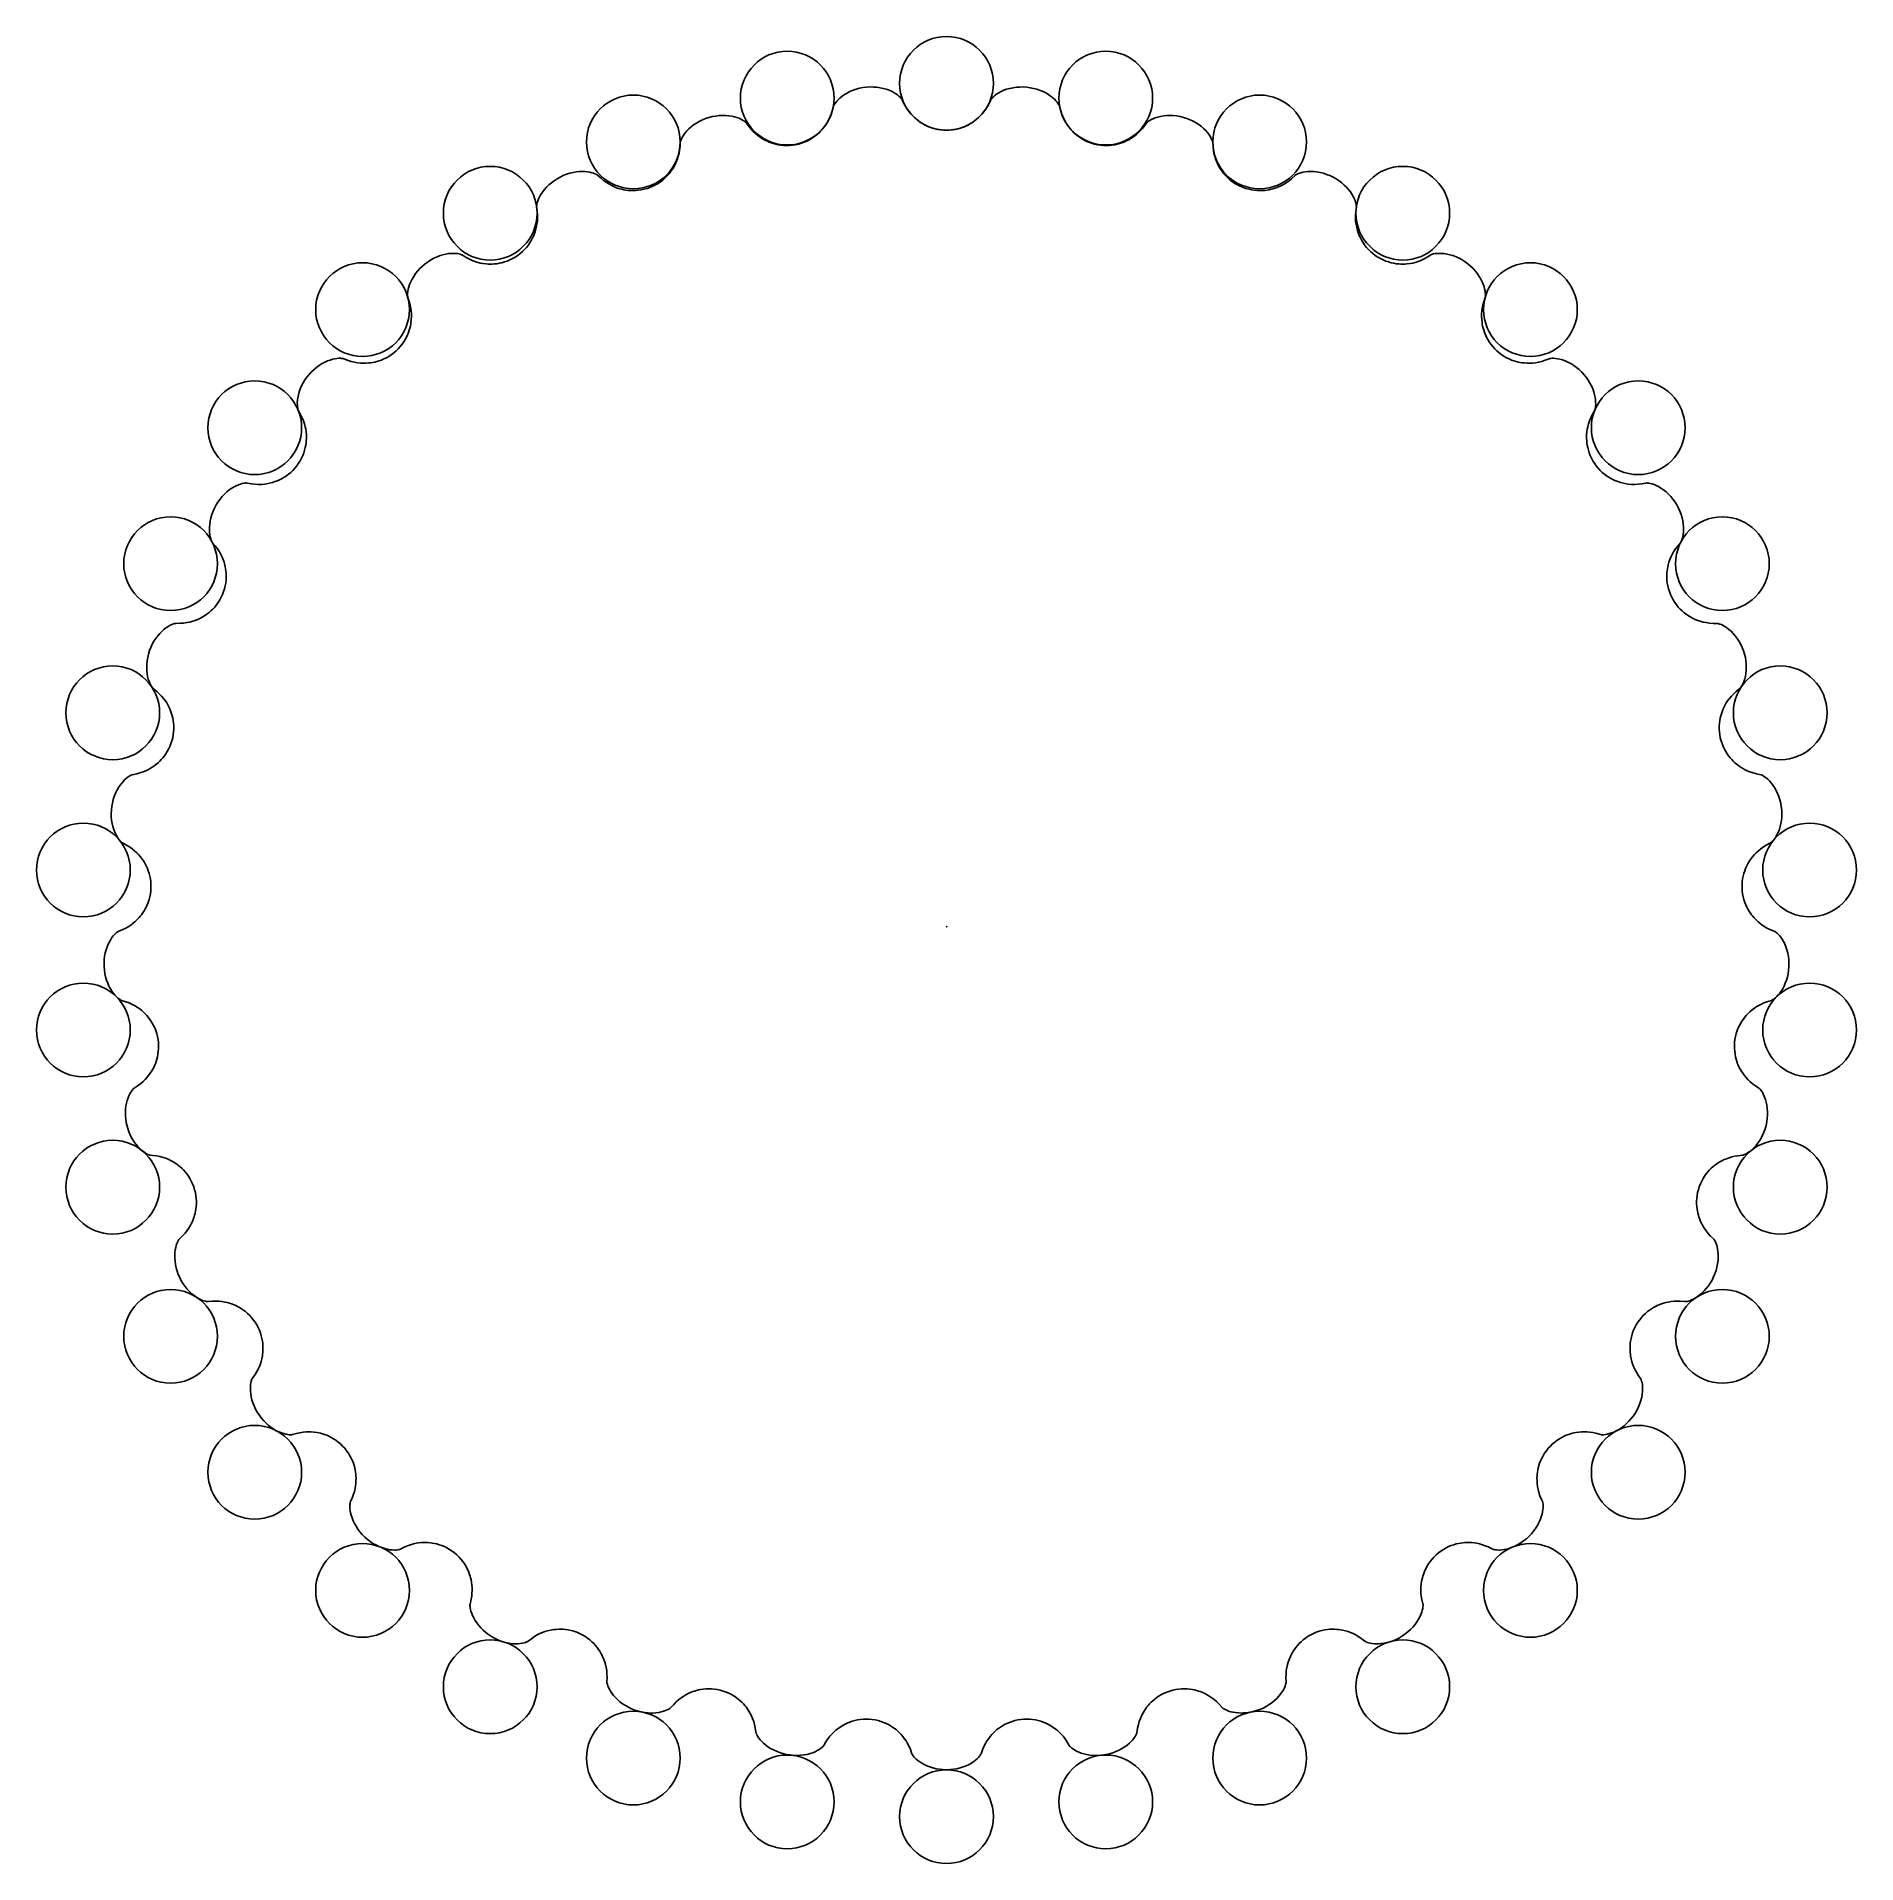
# Model space of a CAD drawing. Header units: millimetres. Extents: x -38.8 to 38.8, y -39 to 39.
import ezdxf

# ---------------------------------------------------------------- set-up
doc = ezdxf.new("R2010")
doc.units = ezdxf.units.MM
doc.layers.add('cam', color=7, linetype='Continuous')
doc.layers.add('pins', color=7, linetype='Continuous')

msp = doc.modelspace()

# ---------------------------------------------------------------- linework, layer by layer
at = {"layer": 'cam'}
msp.add_lwpolyline([(0, 35), (0.13, 35.004), (0.259, 35.017), (0.384, 35.037), (0.505, 35.064), (0.619, 35.098), (0.726, 35.136), (0.826, 35.178), (0.919, 35.222), (1.003, 35.269), (1.081, 35.316), (1.151, 35.363), (1.215, 35.409), (1.273, 35.455), (1.373, 35.542), (1.454, 35.622), (1.52, 35.695), (1.598, 35.79), (1.673, 35.895), (1.747, 36.012), (1.819, 36.146), (1.892, 36.304), (1.896, 36.312), (1.909, 36.331), (1.931, 36.36), (1.966, 36.399), (2.014, 36.445), (2.075, 36.496), (2.149, 36.549), (2.235, 36.602), (2.333, 36.654), (2.444, 36.704), (2.566, 36.748), (2.699, 36.786), (2.84, 36.815), (2.981, 36.835), (3.127, 36.845), (3.276, 36.846), (3.426, 36.837), (3.574, 36.817), (3.72, 36.788), (3.861, 36.75), (3.996, 36.703), (4.123, 36.649), (4.241, 36.59), (4.348, 36.526), (4.445, 36.46), (4.53, 36.393), (4.603, 36.328), (4.667, 36.262), (4.718, 36.202), (4.757, 36.149), (4.785, 36.105), (4.804, 36.071), (4.816, 36.046), (4.821, 36.032), (4.824, 36.024), (4.875, 35.823), (4.918, 35.69), (4.962, 35.579), (5.016, 35.461), (5.075, 35.352), (5.127, 35.267), (5.193, 35.173), (5.275, 35.068), (5.323, 35.012), (5.378, 34.954), (5.439, 34.894), (5.507, 34.834), (5.582, 34.772), (5.665, 34.711), (5.756, 34.651), (5.855, 34.594), (5.961, 34.54), (6.075, 34.491), (6.194, 34.447), (6.319, 34.411), (6.446, 34.383), (6.575, 34.364), (6.704, 34.352), (6.83, 34.349), (6.953, 34.354), (7.071, 34.366), (7.183, 34.383), (7.289, 34.406), (7.387, 34.433), (7.479, 34.462), (7.563, 34.494), (7.64, 34.527), (7.711, 34.56), (7.776, 34.594), (7.89, 34.661), (7.984, 34.724), (8.096, 34.81), (8.182, 34.885), (8.285, 34.987), (8.376, 35.089), (8.482, 35.228), (8.538, 35.307), (8.543, 35.313), (8.557, 35.328), (8.582, 35.351), (8.621, 35.381), (8.674, 35.416), (8.74, 35.454), (8.821, 35.493), (8.912, 35.529), (9.016, 35.562), (9.132, 35.591), (9.258, 35.613), (9.394, 35.626), (9.537, 35.631), (9.678, 35.626), (9.823, 35.61), (9.97, 35.585), (10.115, 35.55), (10.258, 35.504), (10.397, 35.45), (10.529, 35.387), (10.655, 35.317), (10.771, 35.242), (10.878, 35.162), (10.974, 35.079), (11.059, 34.996), (11.132, 34.914), (11.194, 34.834), (11.246, 34.757), (11.287, 34.686), (11.318, 34.625), (11.339, 34.574), (11.352, 34.534), (11.36, 34.506), (11.364, 34.488), (11.365, 34.48), (11.377, 34.27), (11.394, 34.131), (11.417, 34.012), (11.448, 33.886), (11.486, 33.767), (11.522, 33.673), (11.568, 33.567), (11.63, 33.448), (11.668, 33.384), (11.711, 33.317), (11.76, 33.246), (11.815, 33.173), (11.878, 33.099), (11.949, 33.023), (12.028, 32.947), (12.115, 32.872), (12.21, 32.799), (12.313, 32.729), (12.423, 32.665), (12.538, 32.607), (12.659, 32.556), (12.782, 32.513), (12.906, 32.478), (13.029, 32.452), (13.151, 32.434), (13.268, 32.424), (13.381, 32.421), (13.489, 32.423), (13.59, 32.431), (13.685, 32.443), (13.773, 32.459), (13.855, 32.477), (13.93, 32.496), (14.064, 32.539), (14.176, 32.584), (14.272, 32.627), (14.387, 32.689), (14.503, 32.76), (14.622, 32.845), (14.737, 32.94), (14.877, 33.072), (14.885, 33.079), (14.904, 33.091), (14.937, 33.11), (14.982, 33.133), (15.044, 33.158), (15.119, 33.182), (15.209, 33.204), (15.308, 33.222), (15.418, 33.233), (15.54, 33.238), (15.67, 33.233), (15.807, 33.219), (15.949, 33.194), (16.087, 33.16), (16.227, 33.115), (16.365, 33.06), (16.5, 32.996), (16.631, 32.922), (16.755, 32.841), (16.872, 32.753), (16.98, 32.66), (17.078, 32.563), (17.165, 32.464), (17.241, 32.365), (17.306, 32.267), (17.36, 32.174), (17.404, 32.085), (17.438, 32.001), (17.463, 31.927), (17.48, 31.863), (17.49, 31.812), (17.494, 31.773), (17.496, 31.746), (17.496, 31.73), (17.495, 31.723), (17.468, 31.515), (17.458, 31.374), (17.458, 31.252), (17.465, 31.121), (17.48, 30.996), (17.498, 30.897), (17.524, 30.784), (17.563, 30.655), (17.588, 30.584), (17.618, 30.509), (17.653, 30.431), (17.695, 30.348), (17.743, 30.263), (17.799, 30.175), (17.863, 30.085), (17.935, 29.995), (18.015, 29.905), (18.104, 29.818), (18.2, 29.734), (18.303, 29.656), (18.412, 29.584), (18.525, 29.519), (18.64, 29.462), (18.757, 29.414), (18.872, 29.374), (18.986, 29.342), (19.096, 29.319), (19.201, 29.302), (19.302, 29.291), (19.396, 29.285), (19.485, 29.284), (19.569, 29.286), (19.646, 29.292), (19.784, 29.309), (19.902, 29.331), (20.003, 29.356), (20.128, 29.394), (20.254, 29.442), (20.386, 29.503), (20.516, 29.574), (20.678, 29.677), (20.687, 29.682), (20.708, 29.691), (20.744, 29.703), (20.793, 29.717), (20.859, 29.73), (20.937, 29.739), (21.029, 29.744), (21.129, 29.742), (21.24, 29.733), (21.36, 29.714), (21.487, 29.685), (21.619, 29.645), (21.754, 29.594), (21.883, 29.534), (22.012, 29.464), (22.137, 29.384), (22.258, 29.295), (22.372, 29.198), (22.479, 29.094), (22.577, 28.986), (22.665, 28.874), (22.743, 28.76), (22.81, 28.646), (22.866, 28.534), (22.911, 28.427), (22.946, 28.324), (22.972, 28.23), (22.99, 28.14), (23, 28.062), (23.005, 27.997), (23.005, 27.945), (23.002, 27.906), (22.999, 27.879), (22.996, 27.864), (22.994, 27.856), (22.93, 27.668), (22.895, 27.538), (22.867, 27.399), (22.85, 27.268), (22.841, 27.142), (22.84, 27.041), (22.845, 26.924), (22.859, 26.789), (22.87, 26.714), (22.886, 26.634), (22.906, 26.55), (22.932, 26.461), (22.964, 26.367), (23.002, 26.27), (23.049, 26.17), (23.103, 26.067), (23.166, 25.964), (23.237, 25.862), (23.317, 25.762), (23.404, 25.666), (23.497, 25.575), (23.597, 25.49), (23.7, 25.413), (23.805, 25.345), (23.911, 25.285), (24.016, 25.233), (24.119, 25.189), (24.219, 25.153), (24.315, 25.124), (24.407, 25.101), (24.494, 25.084), (24.575, 25.071), (24.652, 25.062), (24.79, 25.053), (24.91, 25.053), (25.013, 25.058), (25.141, 25.072), (25.274, 25.096), (25.414, 25.131), (25.554, 25.176), (25.732, 25.245), (25.742, 25.248), (25.764, 25.253), (25.801, 25.259), (25.852, 25.263), (25.919, 25.263), (25.998, 25.258), (26.089, 25.245), (26.187, 25.224), (26.295, 25.194), (26.409, 25.152), (26.528, 25.1), (26.65, 25.036), (26.772, 24.96), (26.888, 24.876), (27.001, 24.783), (27.109, 24.681), (27.211, 24.57), (27.305, 24.454), (27.39, 24.332), (27.466, 24.207), (27.531, 24.08), (27.586, 23.954), (27.63, 23.829), (27.664, 23.709), (27.688, 23.595), (27.703, 23.488), (27.71, 23.39), (27.711, 23.299), (27.706, 23.22), (27.698, 23.155), (27.688, 23.104), (27.678, 23.066), (27.67, 23.041), (27.664, 23.026), (27.661, 23.019), (27.562, 22.845), (27.503, 22.724), (27.449, 22.592), (27.407, 22.466), (27.375, 22.343), (27.354, 22.243), (27.337, 22.126), (27.326, 21.99), (27.323, 21.914), (27.324, 21.832), (27.328, 21.745), (27.337, 21.652), (27.351, 21.554), (27.371, 21.451), (27.398, 21.343), (27.433, 21.232), (27.476, 21.119), (27.527, 21.005), (27.587, 20.891), (27.655, 20.781), (27.731, 20.674), (27.813, 20.573), (27.9, 20.479), (27.99, 20.392), (28.083, 20.314), (28.177, 20.244), (28.27, 20.182), (28.361, 20.129), (28.449, 20.083), (28.535, 20.043), (28.616, 20.01), (28.693, 19.982), (28.766, 19.959), (28.9, 19.925), (29.016, 19.903), (29.118, 19.889), (29.246, 19.879), (29.38, 19.877), (29.523, 19.885), (29.679, 19.904), (29.855, 19.937), (29.865, 19.939), (29.887, 19.939), (29.925, 19.938), (29.975, 19.932), (30.04, 19.92), (30.115, 19.9), (30.203, 19.871), (30.295, 19.832), (30.394, 19.782), (30.499, 19.721), (30.606, 19.647), (30.713, 19.561), (30.819, 19.464), (30.917, 19.36), (31.011, 19.248), (31.098, 19.127), (31.177, 19), (31.247, 18.868), (31.308, 18.732), (31.359, 18.595), (31.4, 18.458), (31.43, 18.323), (31.45, 18.193), (31.461, 18.068), (31.463, 17.951), (31.458, 17.842), (31.447, 17.745), (31.431, 17.655), (31.412, 17.578), (31.391, 17.515), (31.372, 17.466), (31.355, 17.43), (31.341, 17.406), (31.333, 17.393), (31.328, 17.387), (31.198, 17.233), (31.117, 17.125), (31.038, 17.005), (30.973, 16.888), (30.918, 16.772), (30.879, 16.677), (30.84, 16.565), (30.803, 16.433), (30.786, 16.358), (30.771, 16.277), (30.759, 16.19), (30.751, 16.097), (30.746, 15.997), (30.747, 15.891), (30.754, 15.78), (30.768, 15.664), (30.789, 15.544), (30.819, 15.422), (30.857, 15.3), (30.904, 15.179), (30.958, 15.06), (31.02, 14.946), (31.088, 14.837), (31.161, 14.736), (31.238, 14.642), (31.317, 14.556), (31.396, 14.479), (31.476, 14.41), (31.554, 14.348), (31.63, 14.294), (31.703, 14.247), (31.774, 14.206), (31.841, 14.17), (31.964, 14.112), (32.074, 14.068), (32.171, 14.036), (32.294, 14.002), (32.424, 13.976), (32.565, 13.956), (32.721, 13.946), (32.899, 13.945), (32.91, 13.944), (32.932, 13.941), (32.968, 13.932), (33.016, 13.917), (33.078, 13.893), (33.148, 13.859), (33.228, 13.814), (33.312, 13.758), (33.4, 13.69), (33.491, 13.61), (33.582, 13.518), (33.671, 13.413), (33.757, 13.297), (33.834, 13.177), (33.904, 13.049), (33.966, 12.914), (34.02, 12.774), (34.064, 12.631), (34.099, 12.486), (34.123, 12.342), (34.136, 12.2), (34.141, 12.062), (34.136, 11.93), (34.123, 11.805), (34.103, 11.689), (34.077, 11.584), (34.048, 11.49), (34.015, 11.405), (33.981, 11.333), (33.949, 11.276), (33.921, 11.231), (33.897, 11.2), (33.88, 11.179), (33.869, 11.167), (33.863, 11.162), (33.705, 11.035), (33.605, 10.944), (33.504, 10.84), (33.418, 10.737), (33.341, 10.633), (33.285, 10.546), (33.225, 10.442), (33.164, 10.318), (33.133, 10.247), (33.104, 10.17), (33.076, 10.086), (33.05, 9.996), (33.027, 9.898), (33.008, 9.793), (32.994, 9.682), (32.986, 9.565), (32.986, 9.443), (32.992, 9.318), (33.007, 9.19), (33.031, 9.062), (33.063, 8.935), (33.103, 8.812), (33.15, 8.693), (33.203, 8.58), (33.26, 8.474), (33.322, 8.376), (33.386, 8.286), (33.451, 8.203), (33.516, 8.129), (33.58, 8.062), (33.643, 8.003), (33.704, 7.949), (33.763, 7.902), (33.873, 7.822), (33.972, 7.759), (34.06, 7.71), (34.174, 7.654), (34.296, 7.604), (34.431, 7.559), (34.58, 7.519), (34.755, 7.485), (34.764, 7.482), (34.785, 7.475), (34.818, 7.46), (34.864, 7.435), (34.92, 7.4), (34.983, 7.353), (35.053, 7.293), (35.125, 7.223), (35.198, 7.14), (35.272, 7.044), (35.344, 6.935), (35.412, 6.816), (35.474, 6.686), (35.527, 6.553), (35.572, 6.414), (35.608, 6.27), (35.634, 6.122), (35.65, 5.973), (35.656, 5.825), (35.652, 5.678), (35.639, 5.536), (35.617, 5.4), (35.587, 5.271), (35.551, 5.152), (35.509, 5.042), (35.464, 4.943), (35.418, 4.857), (35.369, 4.779), (35.323, 4.715), (35.28, 4.665), (35.244, 4.627), (35.215, 4.6), (35.194, 4.583), (35.181, 4.574), (35.174, 4.569), (34.994, 4.475), (34.878, 4.403), (34.759, 4.319), (34.654, 4.234), (34.559, 4.146), (34.487, 4.071), (34.408, 3.979), (34.324, 3.868), (34.281, 3.804), (34.237, 3.733), (34.194, 3.655), (34.151, 3.57), (34.11, 3.478), (34.072, 3.378), (34.038, 3.271), (34.009, 3.157), (33.985, 3.037), (33.969, 2.912), (33.96, 2.784), (33.96, 2.653), (33.968, 2.523), (33.985, 2.394), (34.009, 2.269), (34.04, 2.149), (34.077, 2.034), (34.12, 1.927), (34.165, 1.827), (34.214, 1.735), (34.264, 1.65), (34.314, 1.573), (34.365, 1.503), (34.415, 1.44), (34.463, 1.382), (34.556, 1.284), (34.641, 1.205), (34.718, 1.14), (34.819, 1.065), (34.928, 0.993), (35.051, 0.923), (35.19, 0.857), (35.354, 0.79), (35.362, 0.786), (35.382, 0.775), (35.412, 0.754), (35.452, 0.721), (35.5, 0.675), (35.553, 0.617), (35.611, 0.545), (35.668, 0.463), (35.724, 0.367), (35.779, 0.259), (35.829, 0.139), (35.873, 0.008), (35.909, -0.131), (35.936, -0.271), (35.954, -0.416), (35.961, -0.565), (35.959, -0.715), (35.947, -0.864), (35.925, -1.011), (35.893, -1.154), (35.853, -1.291), (35.806, -1.42), (35.752, -1.541), (35.694, -1.652), (35.632, -1.752), (35.569, -1.84), (35.507, -1.916), (35.445, -1.983), (35.387, -2.037), (35.336, -2.078), (35.293, -2.109), (35.26, -2.13), (35.236, -2.143), (35.222, -2.149), (35.214, -2.152), (35.019, -2.211), (34.89, -2.26), (34.782, -2.307), (34.669, -2.366), (34.565, -2.428), (34.484, -2.483), (34.394, -2.55), (34.295, -2.635), (34.242, -2.684), (34.187, -2.74), (34.13, -2.802), (34.073, -2.87), (34.015, -2.946), (33.958, -3.03), (33.902, -3.122), (33.848, -3.221), (33.798, -3.328), (33.753, -3.442), (33.714, -3.562), (33.682, -3.687), (33.657, -3.815), (33.642, -3.945), (33.634, -4.074), (33.635, -4.202), (33.644, -4.325), (33.659, -4.444), (33.681, -4.557), (33.707, -4.663), (33.737, -4.762), (33.771, -4.854), (33.806, -4.939), (33.842, -5.017), (33.879, -5.088), (33.916, -5.152), (33.988, -5.265), (34.057, -5.359), (34.12, -5.436), (34.204, -5.528), (34.298, -5.619), (34.405, -5.71), (34.528, -5.801), (34.675, -5.897), (34.683, -5.902), (34.7, -5.917), (34.725, -5.944), (34.759, -5.984), (34.798, -6.038), (34.839, -6.105), (34.881, -6.186), (34.922, -6.278), (34.959, -6.383), (34.992, -6.5), (35.019, -6.627), (35.037, -6.763), (35.046, -6.907), (35.046, -7.05), (35.036, -7.196), (35.015, -7.343), (34.985, -7.49), (34.944, -7.634), (34.895, -7.774), (34.837, -7.908), (34.771, -8.035), (34.7, -8.153), (34.625, -8.262), (34.546, -8.359), (34.467, -8.446), (34.389, -8.52), (34.313, -8.583), (34.24, -8.637), (34.173, -8.679), (34.115, -8.71), (34.067, -8.732), (34.03, -8.746), (34.004, -8.754), (33.989, -8.758), (33.981, -8.759), (33.777, -8.781), (33.641, -8.804), (33.525, -8.831), (33.403, -8.867), (33.288, -8.909), (33.198, -8.948), (33.096, -8.998), (32.982, -9.063), (32.92, -9.102), (32.855, -9.147), (32.788, -9.197), (32.718, -9.254), (32.647, -9.319), (32.575, -9.391), (32.502, -9.471), (32.431, -9.559), (32.362, -9.655), (32.297, -9.76), (32.236, -9.871), (32.181, -9.988), (32.134, -10.109), (32.095, -10.234), (32.064, -10.359), (32.041, -10.484), (32.027, -10.607), (32.02, -10.726), (32.021, -10.841), (32.027, -10.95), (32.038, -11.052), (32.054, -11.148), (32.073, -11.237), (32.094, -11.32), (32.117, -11.396), (32.141, -11.466), (32.191, -11.589), (32.24, -11.693), (32.287, -11.781), (32.352, -11.886), (32.427, -11.992), (32.514, -12.101), (32.618, -12.213), (32.743, -12.334), (32.75, -12.341), (32.764, -12.359), (32.784, -12.39), (32.809, -12.436), (32.837, -12.496), (32.865, -12.57), (32.891, -12.658), (32.913, -12.756), (32.93, -12.866), (32.94, -12.987), (32.942, -13.117), (32.935, -13.254), (32.917, -13.397), (32.889, -13.537), (32.851, -13.679), (32.803, -13.819), (32.746, -13.958), (32.679, -14.092), (32.603, -14.22), (32.521, -14.341), (32.433, -14.453), (32.341, -14.555), (32.246, -14.648), (32.151, -14.729), (32.056, -14.798), (31.965, -14.857), (31.879, -14.904), (31.797, -14.943), (31.723, -14.972), (31.66, -14.991), (31.609, -15.004), (31.571, -15.01), (31.544, -15.013), (31.528, -15.014), (31.526, -15.014), (31.518, -15.014), (31.315, -14.996), (31.195, -14.993), (31.057, -14.998), (30.928, -15.011), (30.807, -15.031), (30.71, -15.052), (30.6, -15.082), (30.475, -15.125), (30.407, -15.152), (30.335, -15.184), (30.259, -15.222), (30.179, -15.265), (30.097, -15.316), (30.012, -15.373), (29.926, -15.439), (29.839, -15.513), (29.753, -15.595), (29.669, -15.686), (29.589, -15.784), (29.514, -15.889), (29.445, -16), (29.383, -16.115), (29.33, -16.233), (29.285, -16.351), (29.248, -16.469), (29.22, -16.585), (29.199, -16.697), (29.186, -16.804), (29.178, -16.907), (29.176, -17.003), (29.178, -17.094), (29.183, -17.178), (29.192, -17.257), (29.202, -17.33), (29.228, -17.46), (29.257, -17.57), (29.286, -17.664), (29.33, -17.779), (29.383, -17.897), (29.448, -18.019), (29.528, -18.148), (29.628, -18.29), (29.633, -18.298), (29.643, -18.319), (29.657, -18.353), (29.673, -18.403), (29.689, -18.467), (29.703, -18.545), (29.712, -18.636), (29.715, -18.737), (29.711, -18.848), (29.698, -18.969), (29.675, -19.097), (29.642, -19.23), (29.597, -19.367), (29.543, -19.499), (29.479, -19.631), (29.406, -19.76), (29.323, -19.885), (29.231, -20.004), (29.133, -20.115), (29.03, -20.219), (28.922, -20.312), (28.812, -20.395), (28.701, -20.468), (28.592, -20.529), (28.487, -20.58), (28.386, -20.62), (28.293, -20.65), (28.205, -20.673), (28.127, -20.687), (28.062, -20.694), (28.009, -20.696), (28, -20.696), (27.962, -20.695), (27.938, -20.693), (27.926, -20.691), (27.915, -20.688), (27.72, -20.633), (27.583, -20.604), (27.465, -20.586), (27.336, -20.575), (27.212, -20.571), (27.113, -20.574), (26.998, -20.583), (26.866, -20.602), (26.794, -20.616), (26.716, -20.634), (26.634, -20.657), (26.547, -20.686), (26.457, -20.72), (26.362, -20.761), (26.265, -20.81), (26.165, -20.867), (26.065, -20.932), (25.966, -21.006), (25.869, -21.088), (25.776, -21.178), (25.688, -21.274), (25.606, -21.376), (25.532, -21.482), (25.466, -21.59), (25.409, -21.699), (25.36, -21.807), (25.319, -21.913), (25.286, -22.015), (25.26, -22.114), (25.24, -22.208), (25.225, -22.297), (25.215, -22.38), (25.208, -22.459), (25.205, -22.532), (25.206, -22.663), (25.214, -22.776), (25.232, -22.917), (25.254, -23.029), (25.291, -23.168), (25.334, -23.299), (25.401, -23.459), (25.442, -23.547), (25.445, -23.555), (25.45, -23.575), (25.457, -23.608), (25.464, -23.657), (25.468, -23.72), (25.468, -23.796), (25.461, -23.885), (25.447, -23.982), (25.424, -24.089), (25.39, -24.204), (25.346, -24.324), (25.29, -24.449), (25.223, -24.574), (25.147, -24.695), (25.062, -24.812), (24.967, -24.926), (24.863, -25.035), (24.753, -25.136), (24.636, -25.229), (24.515, -25.312), (24.392, -25.386), (24.268, -25.449), (24.146, -25.502), (24.026, -25.544), (23.912, -25.575), (23.804, -25.598), (23.704, -25.611), (23.611, -25.618), (23.565, -25.619), (23.491, -25.616), (23.43, -25.61), (23.383, -25.602), (23.348, -25.594), (23.326, -25.588), (23.315, -25.584), (23.124, -25.488), (22.995, -25.433), (22.881, -25.393), (22.756, -25.357), (22.634, -25.331), (22.535, -25.315), (22.42, -25.302), (22.286, -25.296), (22.212, -25.297), (22.132, -25.3), (22.046, -25.307), (21.955, -25.319), (21.859, -25.336), (21.758, -25.36), (21.653, -25.39), (21.544, -25.428), (21.434, -25.474), (21.322, -25.528), (21.211, -25.591), (21.103, -25.662), (20.999, -25.741), (20.9, -25.826), (20.808, -25.916), (20.724, -26.01), (20.647, -26.106), (20.58, -26.203), (20.52, -26.299), (20.469, -26.393), (20.425, -26.485), (20.388, -26.573), (20.358, -26.657), (20.332, -26.737), (20.312, -26.812), (20.282, -26.949), (20.264, -27.069), (20.254, -27.173), (20.249, -27.304), (20.254, -27.44), (20.268, -27.586), (20.292, -27.732), (20.337, -27.92), (20.338, -27.93), (20.34, -27.953), (20.34, -27.991), (20.337, -28.042), (20.327, -28.108), (20.311, -28.184), (20.285, -28.273), (20.251, -28.368), (20.206, -28.469), (20.149, -28.577), (20.08, -28.687), (19.999, -28.798), (19.907, -28.909), (19.807, -29.012), (19.699, -29.11), (19.583, -29.203), (19.459, -29.288), (19.33, -29.364), (19.198, -29.431), (19.063, -29.488), (18.928, -29.535), (18.795, -29.571), (18.666, -29.597), (18.542, -29.614), (18.425, -29.621), (18.372, -29.622), (18.269, -29.619), (18.172, -29.609), (18.088, -29.595), (18.018, -29.578), (17.962, -29.561), (17.919, -29.544), (17.889, -29.53), (17.871, -29.52), (17.862, -29.515), (17.693, -29.385), (17.575, -29.306), (17.47, -29.245), (17.353, -29.186), (17.238, -29.137), (17.143, -29.102), (17.032, -29.068), (16.901, -29.037), (16.827, -29.024), (16.747, -29.012), (16.661, -29.004), (16.569, -28.998), (16.471, -28.997), (16.367, -29.002), (16.257, -29.012), (16.143, -29.029), (16.025, -29.054), (15.905, -29.087), (15.785, -29.129), (15.665, -29.179), (15.548, -29.237), (15.436, -29.302), (15.329, -29.374), (15.229, -29.451), (15.136, -29.531), (15.052, -29.613), (14.977, -29.697), (14.909, -29.78), (14.85, -29.861), (14.797, -29.94), (14.752, -30.017), (14.712, -30.09), (14.678, -30.16), (14.624, -30.288), (14.584, -30.402), (14.555, -30.501), (14.526, -30.628), (14.505, -30.762), (14.492, -30.907), (14.488, -31.054), (14.496, -31.246), (14.496, -31.257), (14.493, -31.279), (14.486, -31.316), (14.473, -31.366), (14.451, -31.429), (14.421, -31.501), (14.379, -31.583), (14.327, -31.67), (14.263, -31.761), (14.187, -31.856), (14.098, -31.951), (13.998, -32.045), (13.886, -32.136), (13.769, -32.218), (13.644, -32.295), (13.512, -32.363), (13.375, -32.423), (13.234, -32.474), (13.091, -32.515), (12.948, -32.545), (12.807, -32.565), (12.669, -32.576), (12.588, -32.577), (12.46, -32.573), (12.341, -32.561), (12.231, -32.543), (12.131, -32.52), (12.04, -32.491), (11.962, -32.461), (11.898, -32.432), (11.848, -32.404), (11.811, -32.381), (11.785, -32.362), (11.77, -32.35), (11.763, -32.343), (11.622, -32.183), (11.521, -32.083), (11.429, -32.003), (11.324, -31.923), (11.219, -31.852), (11.132, -31.8), (11.028, -31.746), (10.904, -31.69), (10.834, -31.663), (10.757, -31.637), (10.674, -31.612), (10.584, -31.59), (10.487, -31.571), (10.383, -31.556), (10.273, -31.546), (10.157, -31.541), (10.037, -31.544), (9.913, -31.555), (9.786, -31.574), (9.659, -31.601), (9.533, -31.637), (9.411, -31.68), (9.293, -31.731), (9.181, -31.788), (9.076, -31.85), (8.978, -31.915), (8.889, -31.982), (8.808, -32.051), (8.734, -32.12), (8.669, -32.188), (8.61, -32.254), (8.558, -32.318), (8.512, -32.38), (8.435, -32.495), (8.375, -32.599), (8.329, -32.691), (8.277, -32.809), (8.231, -32.935), (8.191, -33.074), (8.16, -33.218), (8.131, -33.407), (8.129, -33.417), (8.122, -33.439), (8.108, -33.474), (8.086, -33.52), (8.053, -33.578), (8.009, -33.643), (7.952, -33.716), (7.885, -33.791), (7.805, -33.869), (7.712, -33.947), (7.607, -34.024), (7.491, -34.097), (7.364, -34.165), (7.233, -34.224), (7.096, -34.275), (6.953, -34.318), (6.807, -34.351), (6.659, -34.374), (6.511, -34.386), (6.396, -34.389), (6.253, -34.385), (6.115, -34.371), (5.983, -34.348), (5.86, -34.319), (5.747, -34.284), (5.644, -34.244), (5.553, -34.202), (5.471, -34.157), (5.403, -34.113), (5.348, -34.073), (5.306, -34.037), (5.276, -34.008), (5.256, -33.986), (5.245, -33.973), (5.24, -33.966), (5.137, -33.792), (5.062, -33.681), (4.975, -33.568), (4.886, -33.468), (4.796, -33.379), (4.72, -33.311), (4.627, -33.238), (4.515, -33.16), (4.45, -33.12), (4.379, -33.079), (4.302, -33.039), (4.217, -33.001), (4.125, -32.964), (4.025, -32.929), (3.918, -32.899), (3.805, -32.874), (3.685, -32.854), (3.561, -32.842), (3.433, -32.837), (3.303, -32.841), (3.173, -32.853), (3.044, -32.873), (2.919, -32.901), (2.799, -32.936), (2.685, -32.978), (2.577, -33.024), (2.478, -33.073), (2.386, -33.126), (2.301, -33.179), (2.225, -33.233), (2.155, -33.287), (2.093, -33.34), (2.036, -33.392), (1.94, -33.49), (1.862, -33.58), (1.8, -33.661), (1.727, -33.767), (1.659, -33.882), (1.593, -34.01), (1.532, -34.155), (1.473, -34.324), (1.469, -34.333), (1.458, -34.353), (1.438, -34.384), (1.408, -34.425), (1.365, -34.475), (1.31, -34.531), (1.241, -34.591), (1.161, -34.652), (1.069, -34.713), (0.963, -34.773), (0.846, -34.829), (0.718, -34.879), (0.581, -34.922), (0.442, -34.955), (0.298, -34.98), (0.15, -34.995), (0, -35), (-0.15, -34.995), (-0.298, -34.98), (-0.442, -34.955), (-0.581, -34.922), (-0.712, -34.881), (-0.836, -34.833), (-0.949, -34.78), (-1.052, -34.724), (-1.143, -34.665), (-1.222, -34.606), (-1.292, -34.547), (-1.349, -34.492), (-1.393, -34.443), (-1.426, -34.402), (-1.448, -34.369), (-1.462, -34.346), (-1.469, -34.332), (-1.473, -34.324), (-1.54, -34.135), (-1.593, -34.01), (-1.659, -33.882), (-1.727, -33.767), (-1.8, -33.661), (-1.862, -33.58), (-1.94, -33.49), (-2.036, -33.392), (-2.093, -33.34), (-2.155, -33.287), (-2.225, -33.233), (-2.301, -33.179), (-2.386, -33.126), (-2.478, -33.073), (-2.577, -33.024), (-2.685, -32.978), (-2.799, -32.936), (-2.919, -32.901), (-3.044, -32.873), (-3.173, -32.853), (-3.303, -32.841), (-3.433, -32.837), (-3.561, -32.842), (-3.685, -32.854), (-3.805, -32.874), (-3.918, -32.899), (-4.025, -32.929), (-4.125, -32.964), (-4.217, -33.001), (-4.302, -33.039), (-4.379, -33.079), (-4.45, -33.12), (-4.515, -33.16), (-4.627, -33.238), (-4.72, -33.311), (-4.796, -33.379), (-4.886, -33.468), (-4.975, -33.568), (-5.062, -33.681), (-5.149, -33.81), (-5.239, -33.964), (-5.245, -33.973), (-5.259, -33.99), (-5.284, -34.017), (-5.322, -34.051), (-5.374, -34.093), (-5.438, -34.137), (-5.517, -34.183), (-5.607, -34.228), (-5.71, -34.27), (-5.825, -34.309), (-5.95, -34.341), (-6.086, -34.367), (-6.229, -34.383), (-6.371, -34.389), (-6.396, -34.389), (-6.543, -34.384), (-6.691, -34.369), (-6.839, -34.344), (-6.985, -34.309), (-7.126, -34.265), (-7.262, -34.212), (-7.391, -34.152), (-7.511, -34.085), (-7.621, -34.015), (-7.72, -33.941), (-7.808, -33.865), (-7.885, -33.791), (-7.95, -33.719), (-8.005, -33.649), (-8.048, -33.585), (-8.08, -33.53), (-8.103, -33.485), (-8.118, -33.45), (-8.126, -33.426), (-8.13, -33.413), (-8.132, -33.405), (-8.162, -33.207), (-8.191, -33.074), (-8.231, -32.935), (-8.277, -32.809), (-8.329, -32.691), (-8.375, -32.599), (-8.435, -32.495), (-8.512, -32.38), (-8.558, -32.318), (-8.61, -32.254), (-8.669, -32.188), (-8.734, -32.12), (-8.808, -32.051), (-8.889, -31.982), (-8.978, -31.915), (-9.076, -31.85), (-9.181, -31.788), (-9.293, -31.731), (-9.411, -31.68), (-9.533, -31.637), (-9.659, -31.601), (-9.786, -31.574), (-9.913, -31.555), (-10.037, -31.544), (-10.157, -31.541), (-10.273, -31.546), (-10.383, -31.556), (-10.487, -31.571), (-10.584, -31.59), (-10.674, -31.612), (-10.757, -31.637), (-10.834, -31.663), (-10.904, -31.69), (-11.028, -31.746), (-11.132, -31.8), (-11.219, -31.852), (-11.324, -31.923), (-11.429, -32.003), (-11.535, -32.097), (-11.644, -32.207), (-11.761, -32.341), (-11.768, -32.348), (-11.785, -32.362), (-11.815, -32.383), (-11.859, -32.411), (-11.918, -32.442), (-11.99, -32.473), (-12.076, -32.503), (-12.173, -32.53), (-12.282, -32.553), (-12.402, -32.569), (-12.532, -32.577), (-12.588, -32.577), (-12.729, -32.572), (-12.874, -32.557), (-13.016, -32.532), (-13.159, -32.496), (-13.302, -32.451), (-13.441, -32.396), (-13.576, -32.331), (-13.705, -32.259), (-13.826, -32.18), (-13.939, -32.095), (-14.041, -32.006), (-14.133, -31.915), (-14.214, -31.824), (-14.283, -31.734), (-14.341, -31.648), (-14.39, -31.563), (-14.428, -31.486), (-14.455, -31.418), (-14.474, -31.361), (-14.486, -31.316), (-14.492, -31.283), (-14.495, -31.262), (-14.496, -31.25), (-14.488, -31.043), (-14.492, -30.907), (-14.505, -30.762), (-14.526, -30.628), (-14.555, -30.501), (-14.584, -30.402), (-14.624, -30.288), (-14.678, -30.16), (-14.712, -30.09), (-14.752, -30.017), (-14.797, -29.94), (-14.85, -29.861), (-14.909, -29.78), (-14.977, -29.697), (-15.052, -29.613), (-15.136, -29.531), (-15.229, -29.451), (-15.329, -29.374), (-15.436, -29.302), (-15.548, -29.237), (-15.665, -29.179), (-15.785, -29.129), (-15.905, -29.087), (-16.025, -29.054), (-16.143, -29.029), (-16.257, -29.012), (-16.367, -29.002), (-16.471, -28.997), (-16.569, -28.998), (-16.661, -29.004), (-16.747, -29.012), (-16.827, -29.024), (-16.901, -29.037), (-17.032, -29.068), (-17.143, -29.102), (-17.238, -29.137), (-17.353, -29.186), (-17.47, -29.245), (-17.592, -29.317), (-17.719, -29.404), (-17.858, -29.513), (-17.866, -29.518), (-17.886, -29.529), (-17.919, -29.544), (-17.968, -29.563), (-18.032, -29.582), (-18.108, -29.599), (-18.199, -29.613), (-18.299, -29.621), (-18.372, -29.622), (-18.49, -29.618), (-18.617, -29.605), (-18.75, -29.581), (-18.887, -29.547), (-19.022, -29.504), (-19.157, -29.45), (-19.29, -29.386), (-19.42, -29.312), (-19.546, -29.229), (-19.664, -29.139), (-19.775, -29.042), (-19.877, -28.941), (-19.969, -28.836), (-20.051, -28.729), (-20.121, -28.622), (-20.181, -28.518), (-20.23, -28.418), (-20.268, -28.323), (-20.298, -28.233), (-20.318, -28.152), (-20.331, -28.083), (-20.338, -28.026), (-20.34, -27.983), (-20.34, -27.951), (-20.338, -27.932), (-20.337, -27.923), (-20.29, -27.721), (-20.268, -27.586), (-20.256, -27.469), (-20.25, -27.342), (-20.252, -27.22), (-20.258, -27.123), (-20.272, -27.011), (-20.295, -26.883), (-20.312, -26.812), (-20.332, -26.737), (-20.358, -26.657), (-20.388, -26.573), (-20.425, -26.485), (-20.469, -26.393), (-20.52, -26.299), (-20.58, -26.203), (-20.647, -26.106), (-20.724, -26.01), (-20.808, -25.916), (-20.9, -25.826), (-20.999, -25.741), (-21.103, -25.662), (-21.211, -25.591), (-21.322, -25.528), (-21.434, -25.474), (-21.544, -25.428), (-21.653, -25.39), (-21.758, -25.36), (-21.859, -25.336), (-21.955, -25.319), (-22.046, -25.307), (-22.132, -25.3), (-22.212, -25.297), (-22.286, -25.296), (-22.42, -25.302), (-22.535, -25.315), (-22.634, -25.331), (-22.756, -25.357), (-22.881, -25.393), (-23.013, -25.44), (-23.154, -25.502), (-23.31, -25.581), (-23.319, -25.585), (-23.34, -25.592), (-23.376, -25.601), (-23.428, -25.61), (-23.494, -25.617), (-23.565, -25.619), (-23.656, -25.616), (-23.755, -25.605), (-23.864, -25.586), (-23.981, -25.557), (-24.104, -25.517), (-24.231, -25.466), (-24.36, -25.403), (-24.483, -25.333), (-24.605, -25.252), (-24.723, -25.161), (-24.835, -25.062), (-24.941, -24.955), (-25.038, -24.843), (-25.126, -24.726), (-25.204, -24.606), (-25.272, -24.485), (-25.329, -24.365), (-25.375, -24.248), (-25.411, -24.136), (-25.438, -24.03), (-25.455, -23.933), (-25.465, -23.841), (-25.469, -23.761), (-25.467, -23.694), (-25.462, -23.641), (-25.456, -23.601), (-25.45, -23.573), (-25.445, -23.557), (-25.443, -23.55), (-25.359, -23.361), (-25.311, -23.232), (-25.277, -23.118), (-25.247, -22.994), (-25.226, -22.873), (-25.214, -22.776), (-25.206, -22.663), (-25.205, -22.532), (-25.208, -22.459), (-25.215, -22.38), (-25.225, -22.297), (-25.24, -22.208), (-25.26, -22.114), (-25.286, -22.015), (-25.319, -21.913), (-25.36, -21.807), (-25.409, -21.699), (-25.466, -21.59), (-25.532, -21.482), (-25.606, -21.376), (-25.688, -21.274), (-25.776, -21.178), (-25.869, -21.088), (-25.966, -21.006), (-26.065, -20.932), (-26.165, -20.867), (-26.265, -20.81), (-26.362, -20.761), (-26.457, -20.72), (-26.547, -20.686), (-26.634, -20.657), (-26.716, -20.634), (-26.794, -20.616), (-26.866, -20.602), (-26.998, -20.583), (-27.113, -20.574), (-27.212, -20.571), (-27.336, -20.575), (-27.465, -20.586), (-27.603, -20.608), (-27.752, -20.641), (-27.92, -20.69), (-27.929, -20.692), (-27.951, -20.694), (-27.988, -20.696), (-28, -20.696), (-28.054, -20.695), (-28.121, -20.687), (-28.201, -20.673), (-28.293, -20.65), (-28.391, -20.618), (-28.496, -20.576), (-28.607, -20.522), (-28.721, -20.456), (-28.836, -20.378), (-28.95, -20.289), (-29.057, -20.193), (-29.16, -20.087), (-29.256, -19.974), (-29.345, -19.853), (-29.426, -19.727), (-29.497, -19.597), (-29.558, -19.465), (-29.609, -19.333), (-29.65, -19.202), (-29.68, -19.075), (-29.7, -18.953), (-29.712, -18.838), (-29.715, -18.732), (-29.712, -18.636), (-29.703, -18.548), (-29.69, -18.473), (-29.676, -18.411), (-29.661, -18.364), (-29.648, -18.329), (-29.638, -18.307), (-29.632, -18.295), (-29.626, -18.287), (-29.51, -18.121), (-29.438, -18.002), (-29.383, -17.897), (-29.33, -17.779), (-29.286, -17.664), (-29.257, -17.57), (-29.228, -17.46), (-29.202, -17.33), (-29.192, -17.257), (-29.183, -17.178), (-29.178, -17.094), (-29.176, -17.003), (-29.178, -16.907), (-29.186, -16.804), (-29.199, -16.697), (-29.22, -16.585), (-29.248, -16.469), (-29.285, -16.351), (-29.33, -16.233), (-29.383, -16.115), (-29.445, -16), (-29.514, -15.889), (-29.589, -15.784), (-29.669, -15.686), (-29.753, -15.595), (-29.839, -15.513), (-29.926, -15.439), (-30.012, -15.373), (-30.097, -15.316), (-30.179, -15.265), (-30.259, -15.222), (-30.335, -15.184), (-30.407, -15.152), (-30.475, -15.125), (-30.6, -15.082), (-30.71, -15.052), (-30.807, -15.031), (-30.928, -15.011), (-31.057, -14.998), (-31.195, -14.993), (-31.347, -14.998), (-31.52, -15.014), (-31.526, -15.014), (-31.545, -15.013), (-31.579, -15.009), (-31.627, -15), (-31.688, -14.983), (-31.759, -14.958), (-31.84, -14.923), (-31.927, -14.879), (-32.02, -14.822), (-32.118, -14.754), (-32.217, -14.673), (-32.316, -14.581), (-32.413, -14.476), (-32.502, -14.366), (-32.586, -14.247), (-32.663, -14.12), (-32.732, -13.987), (-32.792, -13.85), (-32.842, -13.709), (-32.882, -13.568), (-32.912, -13.427), (-32.931, -13.289), (-32.941, -13.156), (-32.942, -13.029), (-32.935, -12.91), (-32.921, -12.8), (-32.902, -12.701), (-32.878, -12.61), (-32.851, -12.533), (-32.825, -12.469), (-32.8, -12.419), (-32.779, -12.382), (-32.762, -12.357), (-32.751, -12.343), (-32.745, -12.336), (-32.595, -12.19), (-32.501, -12.086), (-32.427, -11.992), (-32.352, -11.886), (-32.287, -11.781), (-32.24, -11.693), (-32.191, -11.589), (-32.141, -11.466), (-32.117, -11.396), (-32.094, -11.32), (-32.073, -11.237), (-32.054, -11.148), (-32.038, -11.052), (-32.027, -10.95), (-32.021, -10.841), (-32.02, -10.726), (-32.027, -10.607), (-32.041, -10.484), (-32.064, -10.359), (-32.095, -10.234), (-32.134, -10.109), (-32.181, -9.988), (-32.236, -9.871), (-32.297, -9.76), (-32.362, -9.655), (-32.431, -9.559), (-32.502, -9.471), (-32.575, -9.391), (-32.647, -9.319), (-32.718, -9.254), (-32.788, -9.197), (-32.855, -9.147), (-32.92, -9.102), (-32.982, -9.063), (-33.096, -8.998), (-33.198, -8.948), (-33.328, -8.894), (-33.436, -8.857), (-33.576, -8.818), (-33.71, -8.791), (-33.883, -8.768), (-33.98, -8.759), (-33.988, -8.758), (-34.008, -8.753), (-34.04, -8.743), (-34.086, -8.724), (-34.143, -8.696), (-34.208, -8.658), (-34.282, -8.607), (-34.359, -8.546), (-34.44, -8.473), (-34.522, -8.387), (-34.605, -8.288), (-34.684, -8.178), (-34.76, -8.056), (-34.826, -7.931), (-34.885, -7.798), (-34.936, -7.659), (-34.978, -7.515), (-35.011, -7.368), (-35.033, -7.221), (-35.045, -7.075), (-35.047, -6.931), (-35.04, -6.793), (-35.024, -6.66), (-35.001, -6.536), (-34.971, -6.421), (-34.936, -6.316), (-34.898, -6.223), (-34.857, -6.139), (-34.817, -6.068), (-34.779, -6.011), (-34.745, -5.967), (-34.718, -5.936), (-34.697, -5.915), (-34.684, -5.903), (-34.677, -5.898), (-34.501, -5.782), (-34.389, -5.697), (-34.298, -5.619), (-34.204, -5.528), (-34.12, -5.436), (-34.057, -5.359), (-33.988, -5.265), (-33.916, -5.152), (-33.879, -5.088), (-33.842, -5.017), (-33.806, -4.939), (-33.771, -4.854), (-33.737, -4.762), (-33.707, -4.663), (-33.681, -4.557), (-33.659, -4.444), (-33.644, -4.325), (-33.635, -4.202), (-33.634, -4.074), (-33.642, -3.945), (-33.657, -3.815), (-33.682, -3.687), (-33.714, -3.562), (-33.753, -3.442), (-33.798, -3.328), (-33.848, -3.221), (-33.902, -3.122), (-33.958, -3.03), (-34.015, -2.946), (-34.073, -2.87), (-34.13, -2.802), (-34.187, -2.74), (-34.242, -2.684), (-34.346, -2.59), (-34.44, -2.515), (-34.526, -2.454), (-34.637, -2.385), (-34.757, -2.32), (-34.89, -2.26), (-35.029, -2.208), (-35.214, -2.152), (-35.224, -2.148), (-35.244, -2.138), (-35.277, -2.12), (-35.319, -2.091), (-35.372, -2.05), (-35.43, -1.998), (-35.494, -1.931), (-35.559, -1.854), (-35.624, -1.764), (-35.688, -1.661), (-35.75, -1.546), (-35.806, -1.42), (-35.855, -1.285), (-35.895, -1.148), (-35.926, -1.005), (-35.948, -0.858), (-35.959, -0.708), (-35.961, -0.558), (-35.953, -0.41), (-35.935, -0.265), (-35.908, -0.125), (-35.873, 0.008), (-35.831, 0.134), (-35.783, 0.249), (-35.731, 0.354), (-35.677, 0.448), (-35.623, 0.529), (-35.567, 0.601), (-35.515, 0.66), (-35.468, 0.706), (-35.428, 0.741), (-35.397, 0.764), (-35.375, 0.779), (-35.361, 0.787), (-35.354, 0.79), (-35.16, 0.87), (-35.034, 0.933), (-34.928, 0.993), (-34.819, 1.065), (-34.718, 1.14), (-34.641, 1.205), (-34.556, 1.284), (-34.463, 1.382), (-34.415, 1.44), (-34.365, 1.503), (-34.314, 1.573), (-34.264, 1.65), (-34.214, 1.735), (-34.165, 1.827), (-34.12, 1.927), (-34.077, 2.034), (-34.04, 2.149), (-34.009, 2.269), (-33.985, 2.394), (-33.968, 2.523), (-33.96, 2.653), (-33.96, 2.784), (-33.969, 2.912), (-33.985, 3.037), (-34.009, 3.157), (-34.038, 3.271), (-34.072, 3.378), (-34.11, 3.478), (-34.151, 3.57), (-34.194, 3.655), (-34.237, 3.733), (-34.281, 3.804), (-34.324, 3.868), (-34.408, 3.979), (-34.487, 4.071), (-34.559, 4.146), (-34.654, 4.234), (-34.759, 4.319), (-34.878, 4.403), (-35.004, 4.48), (-35.174, 4.569), (-35.183, 4.575), (-35.201, 4.588), (-35.23, 4.613), (-35.266, 4.649), (-35.31, 4.699), (-35.357, 4.762), (-35.407, 4.839), (-35.456, 4.927), (-35.504, 5.028), (-35.547, 5.142), (-35.586, 5.266), (-35.617, 5.4), (-35.64, 5.542), (-35.653, 5.685), (-35.656, 5.831), (-35.649, 5.98), (-35.633, 6.129), (-35.606, 6.276), (-35.57, 6.42), (-35.525, 6.559), (-35.472, 6.692), (-35.412, 6.816), (-35.347, 6.931), (-35.278, 7.035), (-35.208, 7.128), (-35.137, 7.21), (-35.068, 7.28), (-34.999, 7.34), (-34.937, 7.388), (-34.882, 7.424), (-34.837, 7.45), (-34.802, 7.467), (-34.777, 7.478), (-34.763, 7.483), (-34.755, 7.485), (-34.56, 7.524), (-34.431, 7.559), (-34.296, 7.604), (-34.174, 7.654), (-34.06, 7.71), (-33.972, 7.759), (-33.873, 7.822), (-33.763, 7.902), (-33.704, 7.949), (-33.643, 8.003), (-33.58, 8.062), (-33.516, 8.129), (-33.451, 8.203), (-33.386, 8.286), (-33.322, 8.376), (-33.26, 8.474), (-33.203, 8.58), (-33.15, 8.693), (-33.103, 8.812), (-33.063, 8.935), (-33.031, 9.062), (-33.007, 9.19), (-32.992, 9.318), (-32.986, 9.443), (-32.986, 9.565), (-32.994, 9.682), (-33.008, 9.793), (-33.027, 9.898), (-33.05, 9.996), (-33.076, 10.086), (-33.104, 10.17), (-33.133, 10.247), (-33.164, 10.318), (-33.225, 10.442), (-33.285, 10.546), (-33.341, 10.633), (-33.418, 10.737), (-33.504, 10.84), (-33.605, 10.944), (-33.714, 11.042), (-33.863, 11.162), (-33.871, 11.169), (-33.886, 11.186), (-33.909, 11.215), (-33.938, 11.257), (-33.972, 11.315), (-34.006, 11.386), (-34.041, 11.471), (-34.072, 11.567), (-34.1, 11.675), (-34.121, 11.795), (-34.135, 11.924), (-34.141, 12.062), (-34.136, 12.206), (-34.122, 12.348), (-34.097, 12.492), (-34.063, 12.637), (-34.018, 12.78), (-33.964, 12.92), (-33.901, 13.054), (-33.83, 13.182), (-33.753, 13.302), (-33.671, 13.413), (-33.586, 13.513), (-33.498, 13.603), (-33.411, 13.681), (-33.326, 13.748), (-33.245, 13.803), (-33.167, 13.849), (-33.097, 13.884), (-33.036, 13.91), (-32.987, 13.927), (-32.949, 13.937), (-32.923, 13.942), (-32.907, 13.945), (-32.9, 13.945), (-32.7, 13.947), (-32.565, 13.956), (-32.424, 13.976), (-32.294, 14.002), (-32.171, 14.036), (-32.074, 14.068), (-31.964, 14.112), (-31.841, 14.17), (-31.774, 14.206), (-31.703, 14.247), (-31.63, 14.294), (-31.554, 14.348), (-31.476, 14.41), (-31.396, 14.479), (-31.317, 14.556), (-31.238, 14.642), (-31.161, 14.736), (-31.088, 14.837), (-31.02, 14.946), (-30.958, 15.06), (-30.904, 15.179), (-30.857, 15.3), (-30.819, 15.422), (-30.789, 15.544), (-30.768, 15.664), (-30.754, 15.78), (-30.747, 15.891), (-30.746, 15.997), (-30.751, 16.097), (-30.759, 16.19), (-30.771, 16.277), (-30.786, 16.358), (-30.803, 16.433), (-30.84, 16.565), (-30.879, 16.677), (-30.918, 16.772), (-30.973, 16.888), (-31.038, 17.005), (-31.117, 17.125), (-31.211, 17.25), (-31.328, 17.386), (-31.334, 17.395), (-31.346, 17.414), (-31.363, 17.447), (-31.383, 17.493), (-31.405, 17.555), (-31.426, 17.631), (-31.444, 17.721), (-31.456, 17.82), (-31.463, 17.931), (-31.462, 18.052), (-31.452, 18.182), (-31.431, 18.318), (-31.4, 18.458), (-31.359, 18.595), (-31.308, 18.732), (-31.247, 18.868), (-31.177, 19), (-31.098, 19.127), (-31.011, 19.248), (-30.917, 19.36), (-30.819, 19.464), (-30.718, 19.557), (-30.615, 19.64), (-30.512, 19.712), (-30.411, 19.773), (-30.315, 19.823), (-30.225, 19.862), (-30.139, 19.893), (-30.063, 19.914), (-29.998, 19.928), (-29.946, 19.936), (-29.907, 19.939), (-29.879, 19.939), (-29.863, 19.938), (-29.855, 19.938), (-29.657, 19.901), (-29.523, 19.885), (-29.38, 19.877), (-29.246, 19.879), (-29.118, 19.889), (-29.016, 19.903), (-28.9, 19.925), (-28.766, 19.959), (-28.693, 19.982), (-28.616, 20.01), (-28.535, 20.043), (-28.449, 20.083), (-28.361, 20.129), (-28.27, 20.182), (-28.177, 20.244), (-28.083, 20.314), (-27.99, 20.392), (-27.9, 20.479), (-27.813, 20.573), (-27.731, 20.674), (-27.655, 20.781), (-27.587, 20.891), (-27.527, 21.005), (-27.476, 21.119), (-27.433, 21.232), (-27.398, 21.343), (-27.371, 21.451), (-27.351, 21.554), (-27.337, 21.652), (-27.328, 21.745), (-27.324, 21.832), (-27.323, 21.914), (-27.326, 21.99), (-27.337, 22.126), (-27.354, 22.243), (-27.375, 22.343), (-27.407, 22.466), (-27.449, 22.592), (-27.503, 22.724), (-27.572, 22.864), (-27.661, 23.019), (-27.665, 23.028), (-27.673, 23.049), (-27.683, 23.085), (-27.694, 23.134), (-27.704, 23.2), (-27.71, 23.278), (-27.711, 23.37), (-27.705, 23.47), (-27.69, 23.58), (-27.666, 23.699), (-27.631, 23.824), (-27.586, 23.954), (-27.528, 24.086), (-27.462, 24.212), (-27.386, 24.337), (-27.301, 24.459), (-27.207, 24.575), (-27.105, 24.685), (-26.996, 24.787), (-26.883, 24.88), (-26.767, 24.963), (-26.65, 25.036), (-26.533, 25.098), (-26.419, 25.149), (-26.309, 25.189), (-26.205, 25.22), (-26.109, 25.241), (-26.018, 25.255), (-25.94, 25.262), (-25.874, 25.263), (-25.821, 25.261), (-25.782, 25.256), (-25.755, 25.252), (-25.74, 25.248), (-25.732, 25.245), (-25.543, 25.172), (-25.414, 25.131), (-25.274, 25.096), (-25.141, 25.072), (-25.013, 25.058), (-24.91, 25.053), (-24.79, 25.053), (-24.652, 25.062), (-24.575, 25.071), (-24.494, 25.084), (-24.407, 25.101), (-24.315, 25.124), (-24.219, 25.153), (-24.119, 25.189), (-24.016, 25.233), (-23.911, 25.285), (-23.805, 25.345), (-23.7, 25.413), (-23.597, 25.49), (-23.497, 25.575), (-23.404, 25.666), (-23.317, 25.762), (-23.237, 25.862), (-23.166, 25.964), (-23.103, 26.067), (-23.049, 26.17), (-23.002, 26.27), (-22.964, 26.367), (-22.932, 26.461), (-22.906, 26.55), (-22.886, 26.634), (-22.87, 26.714), (-22.859, 26.789), (-22.845, 26.924), (-22.84, 27.041), (-22.841, 27.142), (-22.85, 27.268), (-22.867, 27.399), (-22.895, 27.538), (-22.936, 27.688), (-22.993, 27.856), (-22.996, 27.865), (-23, 27.887), (-23.003, 27.924), (-23.005, 27.976), (-23.002, 28.042), (-22.993, 28.12), (-22.977, 28.21), (-22.951, 28.307), (-22.916, 28.413), (-22.87, 28.525), (-22.812, 28.641), (-22.743, 28.76), (-22.661, 28.879), (-22.573, 28.991), (-22.475, 29.099), (-22.367, 29.202), (-22.253, 29.299), (-22.132, 29.387), (-22.006, 29.467), (-21.878, 29.537), (-21.748, 29.596), (-21.619, 29.645), (-21.493, 29.684), (-21.371, 29.712), (-21.255, 29.731), (-21.147, 29.741), (-21.049, 29.744), (-20.957, 29.741), (-20.879, 29.733), (-20.814, 29.721), (-20.763, 29.709), (-20.725, 29.697), (-20.7, 29.687), (-20.685, 29.681), (-20.678, 29.677), (-20.506, 29.569), (-20.386, 29.503), (-20.254, 29.442), (-20.128, 29.394), (-20.003, 29.356), (-19.902, 29.331), (-19.784, 29.309), (-19.646, 29.292), (-19.569, 29.286), (-19.485, 29.284), (-19.396, 29.285), (-19.302, 29.291), (-19.201, 29.302), (-19.096, 29.319), (-18.986, 29.342), (-18.872, 29.374), (-18.757, 29.414), (-18.64, 29.462), (-18.525, 29.519), (-18.412, 29.584), (-18.303, 29.656), (-18.2, 29.734), (-18.104, 29.818), (-18.015, 29.905), (-17.935, 29.995), (-17.863, 30.085), (-17.799, 30.175), (-17.743, 30.263), (-17.695, 30.348), (-17.653, 30.431), (-17.618, 30.509), (-17.588, 30.584), (-17.563, 30.655), (-17.524, 30.784), (-17.498, 30.897), (-17.48, 30.996), (-17.465, 31.121), (-17.458, 31.252), (-17.459, 31.393), (-17.471, 31.547), (-17.495, 31.722), (-17.496, 31.732), (-17.496, 31.754), (-17.492, 31.791), (-17.484, 31.842), (-17.469, 31.907), (-17.445, 31.982), (-17.412, 32.067), (-17.369, 32.158), (-17.314, 32.255), (-17.247, 32.356), (-17.169, 32.459), (-17.078, 32.563), (-16.975, 32.664), (-16.867, 32.757), (-16.75, 32.845), (-16.625, 32.926), (-16.495, 32.999), (-16.359, 33.063), (-16.221, 33.117), (-16.081, 33.161), (-15.943, 33.195), (-15.807, 33.219), (-15.675, 33.233), (-15.55, 33.238), (-15.433, 33.234), (-15.325, 33.224), (-15.228, 33.208), (-15.139, 33.188), (-15.064, 33.165), (-15.002, 33.141), (-14.954, 33.119), (-14.92, 33.101), (-14.896, 33.086), (-14.884, 33.077), (-14.878, 33.072), (-14.728, 32.933), (-14.622, 32.845), (-14.527, 32.776), (-14.42, 32.708), (-14.313, 32.648), (-14.226, 32.606), (-14.122, 32.561), (-14, 32.517), (-13.93, 32.496), (-13.855, 32.477), (-13.773, 32.459), (-13.685, 32.443), (-13.59, 32.431), (-13.489, 32.423), (-13.381, 32.421), (-13.268, 32.424), (-13.151, 32.434), (-13.029, 32.452), (-12.906, 32.478), (-12.782, 32.513), (-12.659, 32.556), (-12.538, 32.607), (-12.423, 32.665), (-12.313, 32.729), (-12.21, 32.799), (-12.115, 32.872), (-12.028, 32.947), (-11.949, 33.023), (-11.878, 33.099), (-11.815, 33.173), (-11.76, 33.246), (-11.711, 33.317), (-11.668, 33.384), (-11.63, 33.448), (-11.568, 33.567), (-11.522, 33.673), (-11.486, 33.767), (-11.448, 33.886), (-11.417, 34.012), (-11.391, 34.15), (-11.374, 34.302), (-11.365, 34.478), (-11.364, 34.487), (-11.359, 34.509), (-11.349, 34.545), (-11.331, 34.594), (-11.304, 34.654), (-11.267, 34.724), (-11.217, 34.801), (-11.158, 34.882), (-11.086, 34.967), (-11.001, 35.054), (-10.904, 35.14), (-10.795, 35.225), (-10.676, 35.305), (-10.552, 35.376), (-10.42, 35.44), (-10.282, 35.496), (-10.14, 35.542), (-9.995, 35.58), (-9.849, 35.607), (-9.703, 35.624), (-9.561, 35.631), (-9.423, 35.628), (-9.291, 35.617), (-9.168, 35.598), (-9.053, 35.572), (-8.95, 35.542), (-8.857, 35.508), (-8.774, 35.471), (-8.704, 35.434), (-8.648, 35.399), (-8.605, 35.369), (-8.575, 35.344), (-8.555, 35.326), (-8.544, 35.314), (-8.539, 35.308), (-8.418, 35.142), (-8.33, 35.036), (-8.249, 34.949), (-8.156, 34.861), (-8.062, 34.783), (-7.984, 34.724), (-7.89, 34.661), (-7.776, 34.594), (-7.711, 34.56), (-7.64, 34.527), (-7.563, 34.494), (-7.479, 34.462), (-7.387, 34.433), (-7.289, 34.406), (-7.183, 34.383), (-7.071, 34.366), (-6.953, 34.354), (-6.83, 34.349), (-6.704, 34.352), (-6.575, 34.364), (-6.446, 34.383), (-6.319, 34.411), (-6.194, 34.447), (-6.075, 34.491), (-5.961, 34.54), (-5.855, 34.594), (-5.756, 34.651), (-5.665, 34.711), (-5.582, 34.772), (-5.507, 34.834), (-5.439, 34.894), (-5.378, 34.954), (-5.323, 35.012), (-5.275, 35.068), (-5.193, 35.173), (-5.127, 35.267), (-5.075, 35.352), (-5.016, 35.461), (-4.962, 35.579), (-4.911, 35.709), (-4.866, 35.854), (-4.824, 36.024), (-4.821, 36.033), (-4.812, 36.054), (-4.796, 36.087), (-4.769, 36.131), (-4.73, 36.186), (-4.681, 36.247), (-4.617, 36.314), (-4.544, 36.382), (-4.457, 36.451), (-4.357, 36.521), (-4.246, 36.587), (-4.123, 36.649), (-3.99, 36.705), (-3.855, 36.751), (-3.714, 36.789), (-3.568, 36.818), (-3.419, 36.837), (-3.269, 36.846), (-3.121, 36.845), (-2.975, 36.834), (-2.834, 36.814), (-2.699, 36.786), (-2.572, 36.75), (-2.454, 36.707), (-2.347, 36.661), (-2.25, 36.611), (-2.166, 36.56), (-2.091, 36.508), (-2.03, 36.459), (-1.981, 36.414), (-1.945, 36.376), (-1.92, 36.346), (-1.904, 36.324), (-1.896, 36.311), (-1.892, 36.304), (-1.804, 36.117), (-1.737, 35.995), (-1.673, 35.895), (-1.598, 35.79), (-1.52, 35.695), (-1.454, 35.622), (-1.373, 35.542), (-1.273, 35.455), (-1.215, 35.409), (-1.151, 35.363), (-1.081, 35.316), (-1.003, 35.269), (-0.919, 35.222), (-0.826, 35.178), (-0.726, 35.136), (-0.619, 35.098), (-0.505, 35.064), (-0.384, 35.037), (-0.259, 35.017), (-0.13, 35.004)], close=True, dxfattribs=at)
msp.add_point((0, 1), dxfattribs=at)
at = {"layer": 'pins'}
for centre in [(0, 37), (-6.799, 36.37), (6.799, 36.37), (-13.366, 34.501), (13.366, 34.501), (-19.478, 31.458), (19.478, 31.458), (-24.927, 27.343), (24.927, 27.343), (-29.527, 22.297), (29.527, 22.297), (-33.121, 16.492), (33.121, 16.492), (-35.588, 10.126), (35.588, 10.126), (-36.842, 3.414), (36.842, 3.414), (-36.842, -3.414), (36.842, -3.414), (-35.588, -10.126), (35.588, -10.126), (-33.121, -16.492), (33.121, -16.492), (-29.527, -22.297), (29.527, -22.297), (-24.927, -27.343), (24.927, -27.343), (-19.478, -31.458), (19.478, -31.458), (-13.366, -34.501), (13.366, -34.501), (-6.799, -36.37), (0, -37), (6.799, -36.37)]:
    msp.add_circle(centre, 2, dxfattribs=at)

doc.saveas('drawing.dxf')
